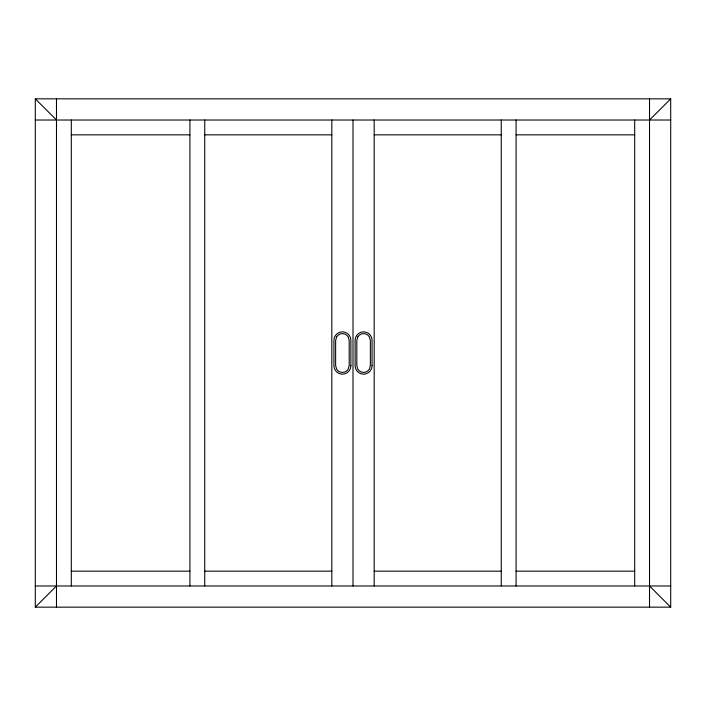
<?xml version="1.0" encoding="UTF-8"?>
<svg xmlns="http://www.w3.org/2000/svg" width="706" height="706" viewBox="0 0 706 706"><rect width="100%" height="100%" fill="white"/><g stroke="black" fill="none" stroke-linecap="round" stroke-linejoin="round"><path stroke-width="1.06" d="M35.3 607.16L670.7 607.16L670.7 98.84L35.3 98.84L35.3 607.16L56.48 585.98M649.52 120.02L670.7 98.84M35.3 120.02L670.7 120.02M71.306 134.846L189.914 134.846M204.74 134.846L331.82 134.846M374.18 134.846L501.26 134.846M516.086 134.846L634.694 134.846M71.306 571.154L189.914 571.154M204.74 571.154L331.82 571.154M374.18 571.154L501.26 571.154M516.086 571.154L634.694 571.154M35.3 585.98L670.7 585.98M649.52 585.98L670.7 607.16M35.3 98.84L56.48 120.02M649.52 98.84L649.52 607.16M634.694 120.02L634.694 585.98M516.086 120.02L516.086 585.98M501.26 120.02L501.26 585.98M374.18 120.02L374.18 585.98M353 120.02L353 585.98M331.82 120.02L331.82 585.98M204.74 120.02L204.74 585.98M189.914 120.02L189.914 585.98M71.306 120.02L71.306 585.98M56.48 98.84L56.48 607.16M336.594 336.93L335.632 340.513L335.632 365.487L336.594 369.07A6.716 6.716 0 0 0 348.226 369.07L349.188 365.487L349.188 340.513L348.226 336.93A6.716 6.716 0 0 0 336.594 336.93M357.774 336.93L356.812 340.513L356.812 365.487L357.774 369.07A6.716 6.716 0 0 0 369.406 369.07L370.368 365.487L370.368 340.513L369.406 336.93A6.716 6.716 0 0 0 357.774 336.93M372.062 365.708L372.062 340.292A8.472 8.472 0 0 0 363.59 331.82A8.472 8.472 0 0 0 355.118 340.292L355.118 365.708A8.472 8.472 0 0 0 363.59 374.18A8.472 8.472 0 0 0 372.062 365.708M350.882 365.708L350.882 340.292A8.472 8.472 0 0 0 342.41 331.82A8.472 8.472 0 0 0 333.938 340.292L333.938 365.708A8.472 8.472 0 0 0 342.41 374.18A8.472 8.472 0 0 0 350.882 365.708"/></g></svg>
